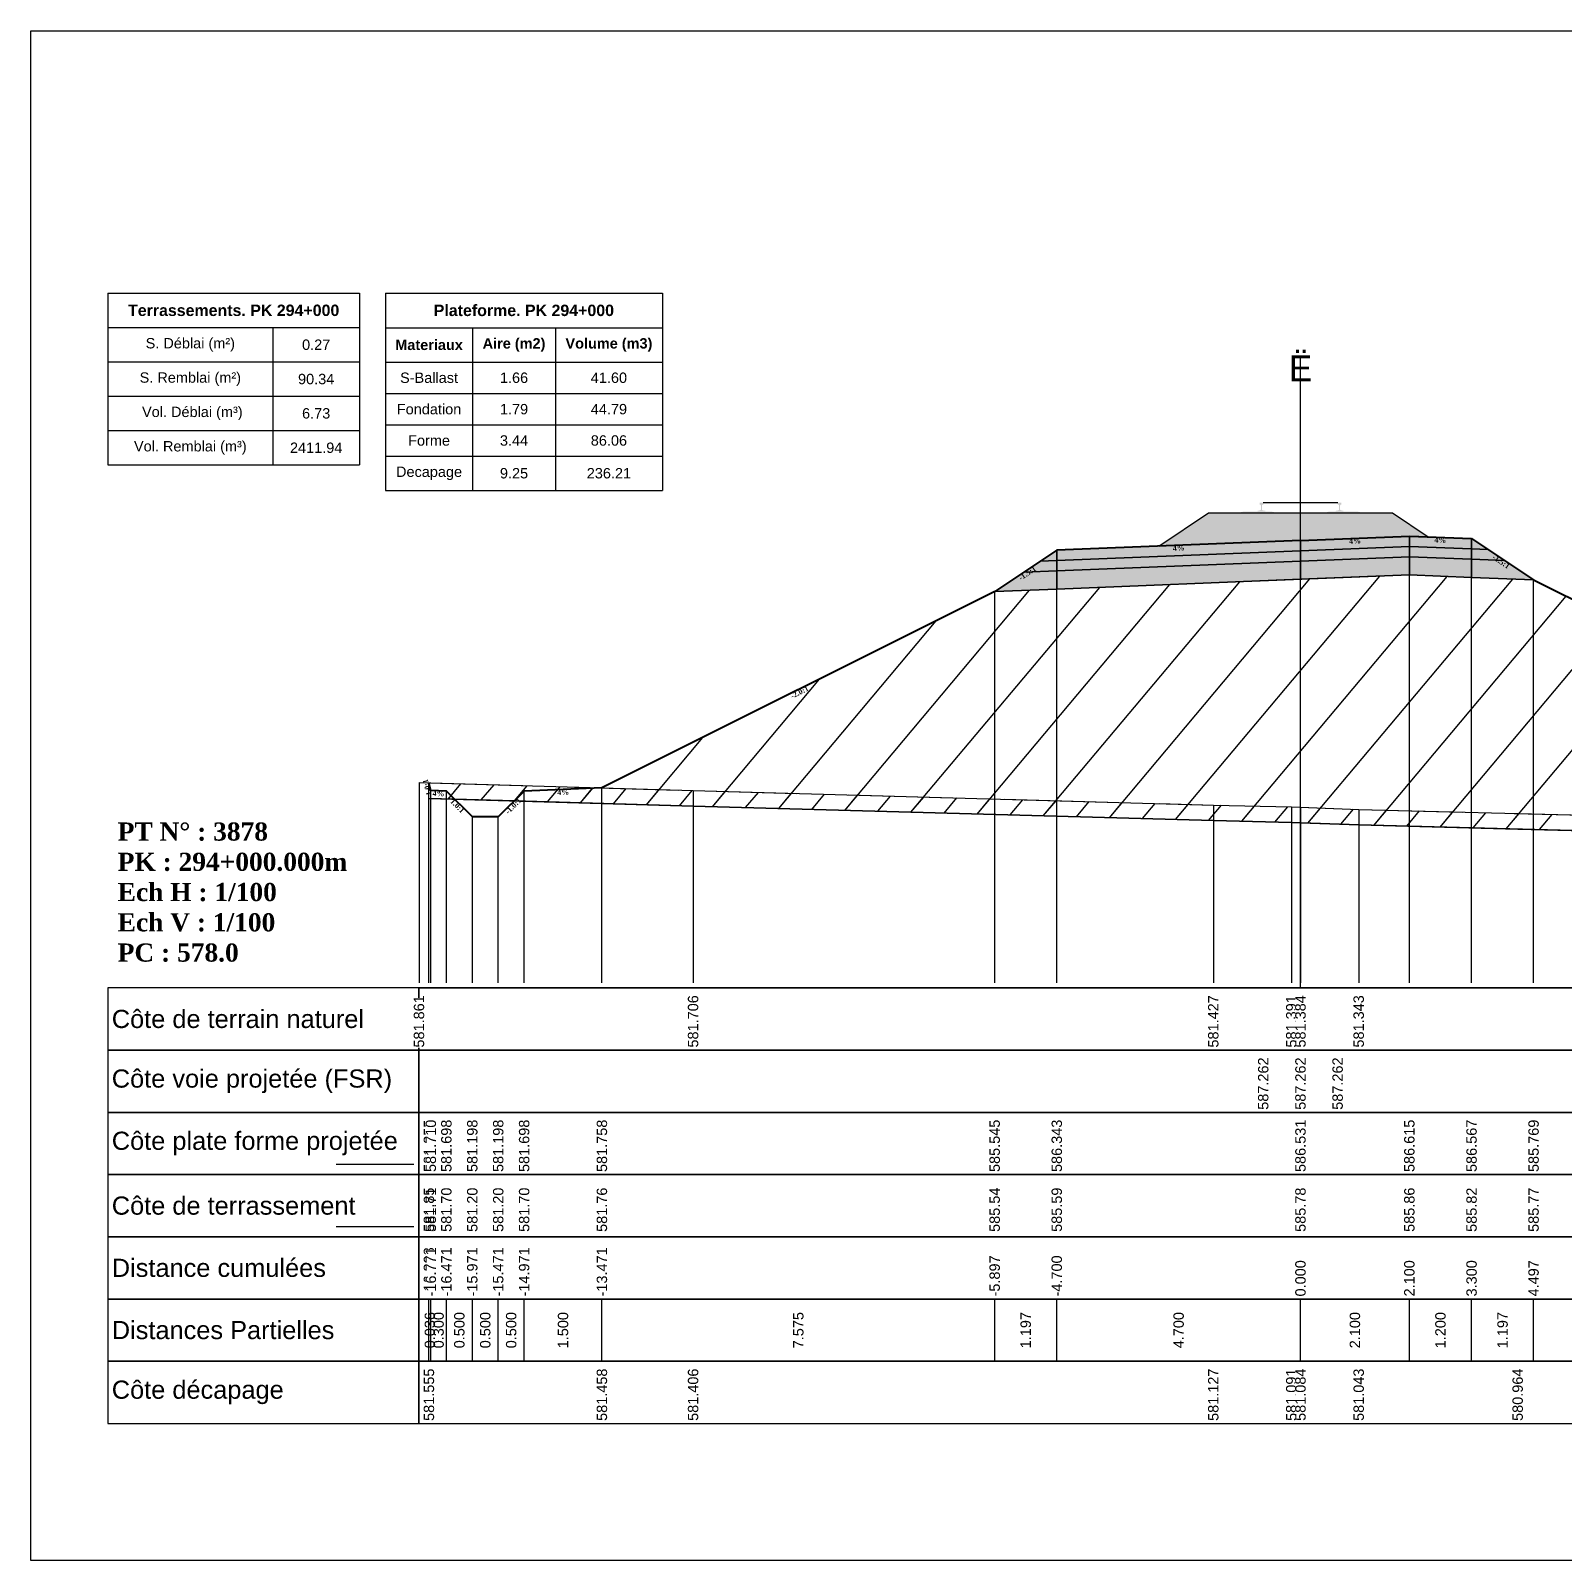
# Model space of a CAD drawing. Header units: millimetres. Extents: x 2762 to 3076, y 916 to 3305.
# Drawn here: x 2797.56 to 2827.14, y 1381.65 to 1411.15 of the extents above; entities that cross this region are included whole.
import ezdxf

# ---------------------------------------------------------------- set-up
doc = ezdxf.new("R2010")
doc.units = ezdxf.units.MM
doc.header["$LTSCALE"] = 2
doc.linetypes.add('CACHE', pattern=[9.525, 6.35, -3.175])
doc.linetypes.add('DASHED', pattern=[0.75, 0.5, -0.25])
for name, color, linetype in [('C-ANNO-TABL', 1, 'Continuous'), ('C-ANNO-TABL-TEXT', 150, 'Continuous'), ('C-ANNO-TABL-TITL', 150, 'Continuous'), ('C-ANNO-TABL-TTBL', 5, 'Continuous'), ('C-ROAD-CORR', 5, 'Continuous'), ('C-ROAD-SCTN', 7, 'Continuous')]:
    doc.layers.add(name, color=color, linetype=linetype)
doc.styles.add('ARIAL', font='arial.ttf')
doc.styles.add('C3D_Etiquette', font='romans.shx')
doc.styles.add('C3D_Profil_Travers', font='romans.shx')
doc.styles.get("Standard").update_dxf_attribs({"font": 'arial.ttf'})

msp = doc.modelspace()

# ---------------------------------------------------------------- hatches: boundary and pattern name
at = {"linetype": 'Continuous', "lineweight": -3}
msp.add_hatch(color=254, dxfattribs=at).paths.add_polyline_path([(2820.837, 1401.662), (2820.837, 1401.847), (2820.952, 1401.868), (2821.3, 1401.868), (2821.3, 1401.874), (2821.226, 1401.874), (2821.226, 1401.883), (2821.227, 1401.884), (2821.229, 1401.885), (2821.23, 1401.886), (2821.25, 1401.887), (2821.253, 1401.888), (2821.256, 1401.889), (2821.284, 1401.899), (2821.287, 1401.901), (2821.288, 1401.902), (2821.289, 1401.903), (2821.29, 1401.908), (2821.291, 1401.915), (2821.292, 1401.924), (2821.293, 1401.934), (2821.293, 1401.958), (2821.292, 1401.974), (2821.292, 1401.98), (2821.291, 1401.986), (2821.29, 1401.991), (2821.29, 1401.992), (2821.289, 1401.996), (2821.288, 1401.998), (2821.287, 1401.999), (2821.286, 1402), (2821.285, 1402.001), (2821.269, 1402.007), (2821.267, 1402.008), (2821.266, 1402.009), (2821.265, 1402.011), (2821.265, 1402.013), (2821.265, 1402.031), (2821.266, 1402.036), (2821.267, 1402.038), (2821.269, 1402.04), (2821.271, 1402.042), (2821.274, 1402.043), (2821.275, 1402.044), (2821.279, 1402.044), (2821.283, 1402.045), (2821.286, 1402.045), (2821.29, 1402.045), (2821.295, 1402.046), (2821.298, 1402.046), (2821.301, 1402.046), (2821.305, 1402.046), (2821.308, 1402.046), (2821.312, 1402.045), (2821.317, 1402.045), (2821.32, 1402.045), (2821.324, 1402.044), (2821.328, 1402.044), (2821.329, 1402.043), (2821.331, 1402.042), (2821.334, 1402.04), (2821.336, 1402.038), (2821.337, 1402.036), (2821.337, 1402.031), (2821.337, 1402.013), (2821.337, 1402.011), (2821.337, 1402.009), (2821.336, 1402.008), (2821.334, 1402.007), (2821.318, 1402.001), (2821.317, 1402), (2821.315, 1401.999), (2821.314, 1401.998), (2821.314, 1401.996), (2821.313, 1401.992), (2821.312, 1401.991), (2821.312, 1401.986), (2821.311, 1401.98), (2821.31, 1401.974), (2821.31, 1401.958), (2821.31, 1401.934), (2821.311, 1401.924), (2821.312, 1401.915), (2821.313, 1401.908), (2821.314, 1401.903), (2821.315, 1401.902), (2821.316, 1401.901), (2821.318, 1401.899), (2821.347, 1401.889), (2821.35, 1401.888), (2821.353, 1401.887), (2821.373, 1401.886), (2821.374, 1401.885), (2821.375, 1401.884), (2821.376, 1401.883), (2821.376, 1401.874), (2821.302, 1401.874), (2821.302, 1401.868), (2821.506, 1401.868), (2821.638, 1401.837), (2822.472, 1401.837), (2822.603, 1401.868), (2822.807, 1401.868), (2822.807, 1401.874), (2822.733, 1401.874), (2822.733, 1401.883), (2822.734, 1401.884), (2822.736, 1401.885), (2822.737, 1401.886), (2822.757, 1401.887), (2822.76, 1401.888), (2822.763, 1401.889), (2822.791, 1401.899), (2822.794, 1401.901), (2822.795, 1401.902), (2822.796, 1401.903), (2822.797, 1401.908), (2822.798, 1401.915), (2822.799, 1401.924), (2822.8, 1401.934), (2822.8, 1401.958), (2822.799, 1401.974), (2822.799, 1401.98), (2822.798, 1401.986), (2822.797, 1401.991), (2822.797, 1401.992), (2822.796, 1401.996), (2822.795, 1401.998), (2822.794, 1401.999), (2822.793, 1402), (2822.792, 1402.001), (2822.776, 1402.007), (2822.774, 1402.008), (2822.773, 1402.009), (2822.772, 1402.011), (2822.772, 1402.013), (2822.772, 1402.031), (2822.773, 1402.036), (2822.774, 1402.038), (2822.776, 1402.04), (2822.778, 1402.042), (2822.781, 1402.043), (2822.782, 1402.044), (2822.786, 1402.044), (2822.79, 1402.045), (2822.793, 1402.045), (2822.797, 1402.045), (2822.802, 1402.046), (2822.805, 1402.046), (2822.808, 1402.046), (2822.812, 1402.046), (2822.815, 1402.046), (2822.819, 1402.045), (2822.824, 1402.045), (2822.827, 1402.045), (2822.831, 1402.044), (2822.835, 1402.044), (2822.836, 1402.043), (2822.838, 1402.042), (2822.841, 1402.04), (2822.843, 1402.038), (2822.844, 1402.036), (2822.844, 1402.031), (2822.844, 1402.013), (2822.844, 1402.011), (2822.844, 1402.009), (2822.843, 1402.008), (2822.841, 1402.007), (2822.825, 1402.001), (2822.824, 1402), (2822.822, 1401.999), (2822.821, 1401.998), (2822.821, 1401.996), (2822.82, 1401.992), (2822.819, 1401.991), (2822.819, 1401.986), (2822.818, 1401.98), (2822.817, 1401.974), (2822.817, 1401.958), (2822.817, 1401.934), (2822.818, 1401.924), (2822.819, 1401.915), (2822.82, 1401.908), (2822.821, 1401.903), (2822.822, 1401.902), (2822.823, 1401.901), (2822.825, 1401.899), (2822.854, 1401.889), (2822.857, 1401.888), (2822.86, 1401.887), (2822.88, 1401.886), (2822.881, 1401.885), (2822.882, 1401.884), (2822.883, 1401.883), (2822.883, 1401.874), (2822.809, 1401.874), (2822.809, 1401.868), (2823.157, 1401.868), (2823.272, 1401.847), (2823.272, 1401.662)])
h = msp.add_hatch(dxfattribs=at)
h.set_pattern_fill('GRAVEL', color=252, scale=0.009, style=0)
h.set_pattern_definition([(228.0128, (2819.486781, 1401.433917), (-1.8288, -2.0574), [0.030755, -3.0447435]), (184.96974, (2819.466207, 1401.411057), (2.743199999, 0.228600013), [0.0527764, -5.2248644]), (132.51045, (2819.413629, 1401.406485), (2.286, -2.5146), [0.0372133, -3.684125]), (267.2737, (2819.324475, 1401.349335), (0.2286, 4.572), [0.0480604, -4.7579794]), (292.83365, (2819.322189, 1401.301329), (-1.143, 2.7432), [0.047127, -4.6655827]), (357.2737, (2819.340477, 1401.257895), (-4.572, 0.2286), [0.0480604, -4.7579794]), (37.69424, (2819.388483, 1401.255609), (-2.9718, -2.286), [0.0635574, -6.2921804]), (72.25533, (2819.438775, 1401.294471), (1.6002, 5.0292), [0.0600048, -5.940473]), (121.42957, (2819.457063, 1401.351621), (-1.8288, 2.9718), [0.048223, -4.774099]), (175.23636, (2819.431917, 1401.392769), (2.5146, -0.2286), [0.055054, -2.697654]), (222.39744, (2819.377053, 1401.397341), (-2.7432, -2.5146), [0.071197, -7.0485095]), (138.81407, (2819.55079, 1401.347049), (-1.6002, 1.3716), [0.0243004, -2.405751]), (171.46923, (2819.532501, 1401.363051), (2.9718, -0.4572), [0.0462314, -4.5769175]), (225, (2819.48678, 1401.36991), (-3e-17, -0.2286), [0.032329, -0.29096]), (203.1986, (2819.47078, 1401.39734), (1.143, 0.4572), [0.01741, -1.723556]), (291.8014, (2819.454777, 1401.390483), (-0.2286, 0.6858), [0.024621, -1.206428]), (30.9638, (2819.46392, 1401.367623), (0.6858, 0.4572), [0.039989, -1.292967]), (161.565, (2819.49821, 1401.3882), (0.4572, -0.2286), [0.028916, -0.693981]), (16.38954, (2819.322189, 1401.390483), (2.286, 0.6858), [0.040508, -4.0102944]), (70.34618, (2819.361051, 1401.401913), (-0.9144, -2.5146), [0.033984, -3.3643994]), (293.1986, (2819.49821, 1401.433917), (-0.4572, 1.143), [0.034819, -1.7061465]), (343.61046, (2819.511927, 1401.401913), (-2.286, 0.6858), [0.040508, -4.0102944]), (339.44395, (2819.32219, 1401.24875), (-1.143, 0.4572), [0.039063, -1.914096]), (294.77514, (2819.358765, 1401.235035), (-1.143, 2.5146), [0.0327305, -3.2403234]), (66.8014, (2819.500497, 1401.205317), (0.4572, 1.143), [0.034819, -1.7061465]), (17.35402, (2819.514213, 1401.23732), (-2.9718, -0.9144), [0.0383204, -3.793714]), (69.44395, (2819.388483, 1401.205317), (-0.4572, -1.143), [0.0195316, -1.933628]), (101.3099, (2819.48678, 1401.205317), (-0.2286, 0.9144), [0.011656, -1.1539795]), (165.9638, (2819.484495, 1401.216747), (0.6858, -0.2286), [0.047127, -0.895415]), (186.009, (2819.438775, 1401.228177), (2.286, 0.2286), [0.043674, -4.323723]), (303.69, (2819.46392, 1401.34705), (-0.2286, 0.4572), [0.032969, -0.79126]), (353.15723, (2819.482209, 1401.319617), (3.8862, -0.4572), [0.05756, -5.698441]), (60.9454, (2819.53936, 1401.312759), (-0.9144, -1.6002), [0.023536, -2.330045]), (90, (2819.5508, 1401.33333), (-0.2286, 0.2286), [0.013716, -0.214884]), (120.25644, (2819.434203, 1401.235035), (0.9144, -1.6002), [0.031758, -3.1440547]), (48.0128, (2819.418201, 1401.262467), (1.8288, 2.0574), [0.06151, -3.0139886]), (0, (2819.45935, 1401.30819), (0.2286, 0.2286), [0.059436, -0.169164]), (325.30485, (2819.518785, 1401.308187), (2.286, -1.6002), [0.036145, -3.5783385]), (254.0546, (2819.548503, 1401.287613), (-0.2286, -0.9144), [0.033285, -1.6309485]), (207.64598, (2819.539359, 1401.255609), (-4.3434, -2.286), [0.054193, -5.365122]), (175.42608, (2819.491353, 1401.230463), (-2.9718, 0.2286), [0.0573327, -5.675926])])
h.paths.add_polyline_path([(2819.322, 1401.205), (2820.28, 1401.844), (2823.83, 1401.844), (2824.519, 1401.384), (2824.155, 1401.399)])
h = msp.add_hatch(color=30, dxfattribs=at)
h.paths.add_polyline_path([(2825.355, 1400.951), (2825.355, 1401.151), (2825.674, 1401.138), (2825.993, 1400.925)])
h.paths.add_polyline_path([(2824.155, 1400.999), (2824.155, 1401.199), (2825.355, 1401.151), (2825.355, 1400.951)])
h.paths.add_polyline_path([(2822.055, 1400.915), (2822.055, 1401.115), (2824.155, 1401.199), (2824.155, 1400.999)])
h.paths.add_polyline_path([(2817.355, 1400.727), (2817.355, 1400.927), (2822.055, 1401.115), (2822.055, 1400.915)])
h.paths.add_polyline_path([(2816.716, 1400.701), (2817.035, 1400.914), (2817.355, 1400.927), (2817.355, 1400.727)])
h = msp.add_hatch(color=11, dxfattribs=at)
h.paths.add_polyline_path([(2825.355, 1401.151), (2825.355, 1401.351), (2825.674, 1401.138)])
h.paths.add_polyline_path([(2824.155, 1401.199), (2824.155, 1401.399), (2825.355, 1401.351), (2825.355, 1401.151)])
h.paths.add_polyline_path([(2822.055, 1401.115), (2822.055, 1401.315), (2824.155, 1401.399), (2824.155, 1401.199)])
h.paths.add_polyline_path([(2817.355, 1400.927), (2817.355, 1401.127), (2822.055, 1401.315), (2822.055, 1401.115)])
h.paths.add_polyline_path([(2817.035, 1400.914), (2817.355, 1401.127), (2817.355, 1400.927)])
h = msp.add_hatch(color=83, dxfattribs=at)
h.paths.add_polyline_path([(2825.355, 1400.601), (2825.355, 1400.951), (2825.993, 1400.925), (2826.551, 1400.553)])
h.paths.add_polyline_path([(2824.155, 1400.649), (2824.155, 1400.999), (2825.355, 1400.951), (2825.355, 1400.601)])
h.paths.add_polyline_path([(2822.055, 1400.565), (2822.055, 1400.915), (2824.155, 1400.999), (2824.155, 1400.649)])
h.paths.add_polyline_path([(2817.355, 1400.377), (2817.355, 1400.727), (2822.055, 1400.915), (2822.055, 1400.565)])
h.paths.add_polyline_path([(2816.158, 1400.329), (2816.716, 1400.701), (2817.355, 1400.727), (2817.355, 1400.377)])
h = msp.add_hatch(dxfattribs=at)
h.set_pattern_fill('_U', color=3, angle=50, style=0, pattern_type=0)
h.set_pattern_definition([(50, (2806.8926, 1396.2908), (-0.766044, 0.642788), [])])
h.paths.add_polyline_path([(2806.893, 1396.291), (2807.083, 1396.481), (2808.583, 1396.541), (2816.158, 1400.329), (2824.155, 1400.649), (2826.551, 1400.553), (2836.064, 1395.797), (2836.064, 1395.497), (2823.178, 1395.827), (2821.878, 1395.875), (2820.374, 1395.911), (2810.341, 1396.19)])
h.paths.add_polyline_path([(2805.247, 1396.339), (2805.247, 1396.639), (2805.283, 1396.493), (2805.583, 1396.481), (2805.74, 1396.324)])
h = msp.add_hatch(dxfattribs=at)
h.set_pattern_fill('_U', color=150, scale=0.5, angle=50, style=0, pattern_type=0)
h.set_pattern_definition([(50, (2806.89255, 1396.2908), (-0.383022, 0.321394), [])])
h.paths.add_polyline_path([(2806.893, 1396.291), (2807.083, 1396.481), (2808.583, 1396.541), (2810.341, 1396.49), (2820.374, 1396.211), (2821.878, 1396.175), (2823.178, 1396.127), (2836.064, 1395.797), (2836.064, 1395.497), (2823.178, 1395.827), (2821.878, 1395.875), (2820.374, 1395.911), (2810.341, 1396.19)])
h.paths.add_polyline_path([(2805.247, 1396.639), (2808.583, 1396.541), (2807.083, 1396.481), (2806.893, 1396.291), (2805.74, 1396.324), (2805.583, 1396.481), (2805.283, 1396.493)])
h.paths.add_polyline_path([(2805.247, 1396.339), (2805.247, 1396.639), (2805.283, 1396.493), (2805.583, 1396.481), (2805.74, 1396.324)])

# ---------------------------------------------------------------- linework, layer by layer
at = {"color": 7, "linetype": 'Continuous', "lineweight": -3}
for p, q in [((2822.055, 1392.684), (2822.055, 1404.884)), ((2805.054, 1392.684), (2839.056, 1392.684)), ((2805.247, 1385.484), (2805.247, 1386.684)), ((2805.283, 1385.484), (2805.283, 1386.684)), ((2805.283, 1385.484), (2805.283, 1386.684)), ((2805.583, 1385.484), (2805.583, 1386.684)), ((2805.583, 1385.484), (2805.583, 1386.684)), ((2806.083, 1385.484), (2806.083, 1386.684)), ((2806.083, 1385.484), (2806.083, 1386.684)), ((2806.583, 1385.484), (2806.583, 1386.684)), ((2806.583, 1385.484), (2806.583, 1386.684)), ((2807.083, 1385.484), (2807.083, 1386.684)), ((2807.083, 1385.484), (2807.083, 1386.684)), ((2808.583, 1385.484), (2808.583, 1386.684)), ((2808.583, 1385.484), (2808.583, 1386.684)), ((2816.158, 1385.484), (2816.158, 1386.684)), ((2816.158, 1385.484), (2816.158, 1386.684)), ((2817.355, 1385.484), (2817.355, 1386.684)), ((2817.355, 1385.484), (2817.355, 1386.684)), ((2822.055, 1385.484), (2822.055, 1386.684)), ((2822.055, 1385.484), (2822.055, 1386.684)), ((2824.155, 1385.484), (2824.155, 1386.684)), ((2824.155, 1385.484), (2824.155, 1386.684)), ((2825.355, 1385.484), (2825.355, 1386.684)), ((2825.355, 1385.484), (2825.355, 1386.684)), ((2826.551, 1385.484), (2826.551, 1386.684)), ((2826.551, 1385.484), (2826.551, 1386.684))]:
    msp.add_line(p, q, dxfattribs=at)
at = {"color": 251, "linetype": 'Continuous', "lineweight": -3}
for p, q in [((2819.322, 1401.205), (2820.28, 1401.844)), ((2820.28, 1401.844), (2823.83, 1401.844)), ((2823.83, 1401.844), (2824.519, 1401.384)), ((2817.035, 1400.914), (2817.355, 1401.127)), ((2817.355, 1401.127), (2822.055, 1401.315)), ((2817.355, 1400.927), (2817.355, 1401.127)), ((2817.355, 1401.127), (2817.355, 1400.927)), ((2822.055, 1401.115), (2817.355, 1400.927)), ((2824.155, 1401.399), (2819.322, 1401.205)), ((2822.055, 1401.315), (2824.155, 1401.399)), ((2822.055, 1401.115), (2822.055, 1401.315)), ((2822.055, 1401.315), (2822.055, 1401.115)), ((2824.155, 1401.199), (2822.055, 1401.115)), ((2824.519, 1401.384), (2824.155, 1401.399)), ((2824.155, 1401.199), (2824.155, 1401.399)), ((2824.155, 1401.399), (2825.355, 1401.351)), ((2824.155, 1401.399), (2824.155, 1401.199)), ((2825.355, 1401.151), (2824.155, 1401.199)), ((2825.355, 1401.151), (2825.355, 1401.351)), ((2825.355, 1401.351), (2825.674, 1401.138)), ((2825.355, 1401.351), (2825.355, 1401.151)), ((2825.674, 1401.138), (2825.355, 1401.151)), ((2817.355, 1400.927), (2817.035, 1400.914))]:
    msp.add_line(p, q, dxfattribs=at)
at = {"color": 53, "linetype": 'Continuous', "lineweight": -3}
for p, q in [((2817.355, 1400.927), (2822.055, 1401.115)), ((2822.055, 1401.115), (2824.155, 1401.199)), ((2822.055, 1400.915), (2822.055, 1401.115)), ((2822.055, 1401.115), (2822.055, 1400.915)), ((2824.155, 1400.999), (2824.155, 1401.199)), ((2824.155, 1401.199), (2825.355, 1401.151)), ((2824.155, 1401.199), (2824.155, 1400.999)), ((2825.355, 1400.951), (2825.355, 1401.151)), ((2825.355, 1401.151), (2825.674, 1401.138)), ((2825.355, 1401.151), (2825.355, 1400.951)), ((2825.674, 1401.138), (2825.993, 1400.925)), ((2816.716, 1400.701), (2817.035, 1400.914)), ((2817.035, 1400.914), (2817.355, 1400.927)), ((2817.355, 1400.727), (2817.355, 1400.927)), ((2817.355, 1400.927), (2817.355, 1400.727)), ((2822.055, 1400.915), (2817.355, 1400.727)), ((2817.355, 1400.727), (2822.055, 1400.915)), ((2824.155, 1400.999), (2822.055, 1400.915)), ((2822.055, 1400.915), (2824.155, 1400.999)), ((2822.055, 1400.565), (2822.055, 1400.915)), ((2822.055, 1400.915), (2822.055, 1400.565)), ((2825.355, 1400.951), (2824.155, 1400.999)), ((2824.155, 1400.649), (2824.155, 1400.999)), ((2824.155, 1400.999), (2825.355, 1400.951)), ((2824.155, 1400.999), (2824.155, 1400.649)), ((2825.993, 1400.925), (2825.355, 1400.951)), ((2825.355, 1400.601), (2825.355, 1400.951)), ((2825.355, 1400.951), (2825.993, 1400.925)), ((2825.355, 1400.951), (2825.355, 1400.601)), ((2825.993, 1400.925), (2826.551, 1400.553)), ((2816.158, 1400.329), (2816.716, 1400.701)), ((2817.355, 1400.727), (2816.716, 1400.701)), ((2816.716, 1400.701), (2817.355, 1400.727)), ((2817.355, 1400.377), (2817.355, 1400.727)), ((2817.355, 1400.727), (2817.355, 1400.377)), ((2822.055, 1400.565), (2817.355, 1400.377)), ((2824.155, 1400.649), (2822.055, 1400.565)), ((2825.355, 1400.601), (2824.155, 1400.649)), ((2826.551, 1400.553), (2825.355, 1400.601)), ((2817.355, 1400.377), (2816.158, 1400.329))]:
    msp.add_line(p, q, dxfattribs=at)
at = {"color": 253, "linetype": 'Continuous', "lineweight": -3}
for p, q in [((2816.158, 1400.329), (2824.155, 1400.649)), ((2824.155, 1400.649), (2826.551, 1400.553)), ((2826.551, 1400.553), (2836.064, 1395.797)), ((2808.583, 1396.541), (2816.158, 1400.329)), ((2805.247, 1396.639), (2808.583, 1396.541)), ((2805.283, 1396.493), (2805.247, 1396.639)), ((2805.247, 1396.339), (2805.247, 1396.639)), ((2805.247, 1396.639), (2805.283, 1396.493)), ((2805.247, 1396.339), (2805.247, 1396.639)), ((2805.247, 1396.639), (2805.283, 1396.493)), ((2805.583, 1396.481), (2805.283, 1396.493)), ((2805.283, 1396.493), (2805.583, 1396.481)), ((2805.283, 1396.493), (2805.583, 1396.481)), ((2805.74, 1396.324), (2805.583, 1396.481)), ((2805.583, 1396.481), (2805.74, 1396.324)), ((2805.583, 1396.481), (2805.74, 1396.324)), ((2806.893, 1396.291), (2807.083, 1396.481)), ((2807.083, 1396.481), (2806.893, 1396.291)), ((2806.893, 1396.291), (2807.083, 1396.481)), ((2807.083, 1396.481), (2808.583, 1396.541)), ((2808.583, 1396.541), (2807.083, 1396.481)), ((2807.083, 1396.481), (2808.583, 1396.541)), ((2808.583, 1396.541), (2810.341, 1396.49)), ((2810.341, 1396.49), (2820.374, 1396.211)), ((2805.74, 1396.324), (2805.247, 1396.339)), ((2805.74, 1396.324), (2805.247, 1396.339)), ((2806.893, 1396.291), (2805.74, 1396.324)), ((2805.74, 1396.324), (2806.893, 1396.291)), ((2806.083, 1395.981), (2805.74, 1396.324)), ((2806.893, 1396.291), (2806.583, 1395.981)), ((2810.341, 1396.19), (2806.893, 1396.291)), ((2810.341, 1396.19), (2806.893, 1396.291)), ((2820.374, 1395.911), (2810.341, 1396.19)), ((2820.374, 1395.911), (2810.341, 1396.19)), ((2820.374, 1396.211), (2821.878, 1396.175)), ((2821.878, 1396.175), (2823.178, 1396.127)), ((2823.178, 1396.127), (2836.064, 1395.797)), ((2806.583, 1395.981), (2806.083, 1395.981)), ((2821.878, 1395.875), (2820.374, 1395.911)), ((2821.878, 1395.875), (2820.374, 1395.911)), ((2823.178, 1395.827), (2821.878, 1395.875)), ((2823.178, 1395.827), (2821.878, 1395.875)), ((2836.064, 1395.497), (2823.178, 1395.827)), ((2836.064, 1395.497), (2823.178, 1395.827))]:
    msp.add_line(p, q, dxfattribs=at)
at = {"color": 8, "linetype": 'CACHE', "lineweight": -3}
for p, q in [((2822.055, 1392.784), (2822.055, 1400.565)), ((2822.055, 1392.784), (2822.055, 1400.565)), ((2824.155, 1392.784), (2824.155, 1400.649)), ((2825.355, 1392.784), (2825.355, 1400.601)), ((2826.551, 1392.784), (2826.551, 1400.553)), ((2816.158, 1392.784), (2816.158, 1400.329)), ((2817.355, 1392.784), (2817.355, 1400.377)), ((2805.247, 1392.784), (2805.247, 1396.639)), ((2805.283, 1392.784), (2805.283, 1396.493)), ((2805.583, 1392.784), (2805.583, 1396.481)), ((2807.083, 1392.784), (2807.083, 1396.481)), ((2808.583, 1392.784), (2808.583, 1396.541)), ((2806.083, 1392.784), (2806.083, 1395.981)), ((2806.583, 1392.784), (2806.583, 1395.981))]:
    msp.add_line(p, q, dxfattribs=at)
at = {"color": 105, "linetype": 'DASHED', "lineweight": -3, "ltscale": 2}
for p, q in [((2805.055, 1396.644), (2810.341, 1396.49)), ((2810.341, 1396.49), (2820.374, 1396.211)), ((2820.374, 1396.211), (2821.878, 1396.175)), ((2821.878, 1396.175), (2822.055, 1396.168)), ((2822.055, 1396.168), (2823.178, 1396.127)), ((2823.178, 1396.127), (2839.055, 1395.72))]:
    msp.add_line(p, q, dxfattribs=at)
at = {"color": 98, "linetype": 'CACHE', "lineweight": -3}
for p, q in [((2805.055, 1396.644), (2805.055, 1392.784)), ((2810.341, 1396.49), (2810.341, 1392.784)), ((2820.374, 1396.211), (2820.374, 1392.784)), ((2821.878, 1396.175), (2821.878, 1392.784)), ((2822.055, 1396.168), (2822.055, 1392.784)), ((2823.178, 1396.127), (2823.178, 1392.784))]:
    msp.add_line(p, q, dxfattribs=at)
at = {"color": 6, "linetype": 'Continuous', "lineweight": -3}
for p, q in [((2805.247, 1396.339), (2808.583, 1396.241)), ((2808.583, 1396.241), (2810.341, 1396.19)), ((2810.341, 1396.19), (2820.374, 1395.911)), ((2820.374, 1395.911), (2821.878, 1395.875)), ((2821.878, 1395.875), (2822.055, 1395.868)), ((2822.055, 1395.868), (2823.178, 1395.827)), ((2823.178, 1395.827), (2826.244, 1395.748)), ((2826.244, 1395.748), (2836.064, 1395.497))]:
    msp.add_line(p, q, dxfattribs=at)
at = {"color": 154, "linetype": 'Continuous', "lineweight": -3}
msp.add_line((2803.454, 1389.284), (2804.954, 1389.284), dxfattribs=at)
at = {"color": 1, "linetype": 'Continuous', "lineweight": -3}
msp.add_line((2803.454, 1388.084), (2804.954, 1388.084), dxfattribs=at)
at = {"color": 7, "linetype": 'Continuous', "lineweight": -3}
for points in [[(2805.054, 1391.484), (2805.054, 1392.684), (2799.054, 1392.684), (2799.054, 1391.484)], [(2805.054, 1391.484), (2839.056, 1391.484), (2839.056, 1392.684), (2805.054, 1392.684)], [(2805.054, 1390.284), (2805.054, 1391.484), (2799.054, 1391.484), (2799.054, 1390.284)], [(2805.054, 1390.284), (2839.056, 1390.284), (2839.056, 1391.484), (2805.054, 1391.484)], [(2805.054, 1389.084), (2805.054, 1390.284), (2799.054, 1390.284), (2799.054, 1389.084)], [(2805.054, 1389.084), (2839.056, 1389.084), (2839.056, 1390.284), (2805.054, 1390.284)], [(2805.054, 1387.884), (2805.054, 1389.084), (2799.054, 1389.084), (2799.054, 1387.884)], [(2805.054, 1387.884), (2839.056, 1387.884), (2839.056, 1389.084), (2805.054, 1389.084)], [(2805.054, 1386.684), (2805.054, 1387.884), (2799.054, 1387.884), (2799.054, 1386.684)], [(2805.054, 1386.684), (2839.056, 1386.684), (2839.056, 1387.884), (2805.054, 1387.884)], [(2805.054, 1385.484), (2805.054, 1386.684), (2799.054, 1386.684), (2799.054, 1385.484)], [(2805.054, 1385.484), (2839.056, 1385.484), (2839.056, 1386.684), (2805.054, 1386.684)], [(2805.054, 1384.284), (2805.054, 1385.484), (2799.054, 1385.484), (2799.054, 1384.284)], [(2805.054, 1384.284), (2839.056, 1384.284), (2839.056, 1385.484), (2805.054, 1385.484)]]:
    msp.add_3dface(points, dxfattribs=at)
at = {"layer": 'C-ANNO-TABL', "color": 7, "linetype": 'Continuous', "lineweight": -3}
for p, q in [((2799.054, 1405.419), (2802.235, 1405.419)), ((2802.235, 1405.419), (2803.907, 1405.419)), ((2802.235, 1405.419), (2802.235, 1404.757)), ((2804.407, 1405.416), (2806.089, 1405.416)), ((2806.089, 1405.416), (2807.685, 1405.416)), ((2806.089, 1405.416), (2806.089, 1404.754)), ((2807.685, 1405.416), (2809.748, 1405.416)), ((2807.685, 1405.416), (2807.685, 1404.754)), ((2799.054, 1404.757), (2802.235, 1404.757)), ((2802.235, 1404.757), (2803.907, 1404.757)), ((2802.235, 1404.757), (2802.235, 1404.095)), ((2804.407, 1404.754), (2806.089, 1404.754)), ((2806.089, 1404.754), (2807.685, 1404.754)), ((2806.089, 1404.754), (2806.089, 1404.147)), ((2807.685, 1404.754), (2809.748, 1404.754)), ((2807.685, 1404.754), (2807.685, 1404.147)), ((2799.054, 1404.095), (2802.235, 1404.095)), ((2802.235, 1404.095), (2803.907, 1404.095)), ((2802.235, 1404.095), (2802.235, 1403.432)), ((2804.407, 1404.147), (2806.089, 1404.147)), ((2806.089, 1404.147), (2807.685, 1404.147)), ((2806.089, 1404.147), (2806.089, 1403.543)), ((2807.685, 1404.147), (2809.748, 1404.147)), ((2807.685, 1404.147), (2807.685, 1403.543)), ((2804.407, 1403.543), (2806.089, 1403.543)), ((2806.089, 1403.543), (2807.685, 1403.543)), ((2806.089, 1403.543), (2806.089, 1402.939)), ((2807.685, 1403.543), (2809.748, 1403.543)), ((2807.685, 1403.543), (2807.685, 1402.939)), ((2799.054, 1403.432), (2802.235, 1403.432)), ((2802.235, 1403.432), (2803.907, 1403.432)), ((2802.235, 1403.432), (2802.235, 1402.77)), ((2804.407, 1402.939), (2806.089, 1402.939)), ((2806.089, 1402.939), (2807.685, 1402.939)), ((2806.089, 1402.939), (2806.089, 1402.28)), ((2807.685, 1402.939), (2809.748, 1402.939)), ((2807.685, 1402.939), (2807.685, 1402.28))]:
    msp.add_line(p, q, dxfattribs=at)
at = {"layer": 'C-ANNO-TABL-TTBL', "color": 7, "linetype": 'Continuous', "lineweight": -3}
for p, q in [((2799.054, 1406.084), (2803.907, 1406.084)), ((2799.054, 1406.084), (2799.054, 1405.419)), ((2803.907, 1406.084), (2803.907, 1405.419)), ((2804.407, 1406.084), (2809.748, 1406.084)), ((2804.407, 1406.084), (2804.407, 1405.416)), ((2809.748, 1406.084), (2809.748, 1405.416)), ((2799.054, 1405.419), (2799.054, 1404.757)), ((2803.907, 1405.419), (2803.907, 1404.757)), ((2804.407, 1405.416), (2804.407, 1404.754)), ((2809.748, 1405.416), (2809.748, 1404.754)), ((2799.054, 1404.757), (2799.054, 1404.095)), ((2803.907, 1404.757), (2803.907, 1404.095)), ((2804.407, 1404.754), (2804.407, 1404.147)), ((2809.748, 1404.754), (2809.748, 1404.147)), ((2799.054, 1404.095), (2799.054, 1403.432)), ((2803.907, 1404.095), (2803.907, 1403.432)), ((2804.407, 1404.147), (2804.407, 1403.543)), ((2809.748, 1404.147), (2809.748, 1403.543)), ((2804.407, 1403.543), (2804.407, 1402.939)), ((2809.748, 1403.543), (2809.748, 1402.939)), ((2799.054, 1403.432), (2799.054, 1402.77)), ((2803.907, 1403.432), (2803.907, 1402.77)), ((2804.407, 1402.939), (2804.407, 1402.28)), ((2809.748, 1402.939), (2809.748, 1402.28)), ((2799.054, 1402.77), (2802.235, 1402.77)), ((2802.235, 1402.77), (2803.907, 1402.77)), ((2804.407, 1402.28), (2806.089, 1402.28)), ((2806.089, 1402.28), (2807.685, 1402.28)), ((2807.685, 1402.28), (2809.748, 1402.28))]:
    msp.add_line(p, q, dxfattribs=at)
at = {"layer": 'C-ROAD-CORR', "color": 1, "linetype": 'Continuous', "lineweight": 40}
for p, q in [((2817.355, 1401.127), (2816.158, 1400.329)), ((2822.055, 1401.315), (2817.355, 1401.127)), ((2822.055, 1401.315), (2824.155, 1401.399)), ((2824.155, 1401.399), (2825.355, 1401.351)), ((2825.355, 1401.351), (2826.551, 1400.553)), ((2826.551, 1400.553), (2836.064, 1395.797)), ((2816.158, 1400.329), (2808.583, 1396.541)), ((2805.283, 1396.493), (2805.247, 1396.639)), ((2805.583, 1396.481), (2805.283, 1396.493)), ((2806.083, 1395.981), (2805.583, 1396.481)), ((2807.083, 1396.481), (2806.583, 1395.981)), ((2808.583, 1396.541), (2807.083, 1396.481)), ((2806.583, 1395.981), (2806.083, 1395.981))]:
    msp.add_line(p, q, dxfattribs=at)
at = {"layer": 'C-ROAD-CORR', "color": 102, "linetype": 'Continuous', "lineweight": -3, "ltscale": 0.5}
for p, q in [((2822.055, 1400.565), (2817.355, 1400.377)), ((2822.055, 1400.565), (2824.155, 1400.649)), ((2824.155, 1400.649), (2825.355, 1400.601)), ((2825.355, 1400.601), (2826.551, 1400.553)), ((2817.355, 1400.377), (2816.158, 1400.329))]:
    msp.add_line(p, q, dxfattribs=at)
at = {"layer": 'C-ROAD-CORR', "color": 1, "linetype": 'Continuous', "lineweight": -3}
for p, q in [((2806.083, 1395.981), (2805.583, 1396.481)), ((2807.083, 1396.481), (2806.583, 1395.981))]:
    msp.add_line(p, q, dxfattribs=at)
at = {"layer": 'C-ROAD-SCTN', "color": 154, "linetype": 'Continuous', "lineweight": -3}
for p, q in [((2821.337, 1402.046), (2822.055, 1402.046)), ((2822.055, 1402.046), (2822.772, 1402.046)), ((2816.158, 1400.329), (2817.355, 1401.127)), ((2817.355, 1401.127), (2822.055, 1401.315)), ((2822.055, 1401.315), (2824.155, 1401.399)), ((2824.155, 1401.399), (2825.355, 1401.351)), ((2825.355, 1401.351), (2826.551, 1400.553)), ((2826.551, 1400.553), (2836.064, 1395.797)), ((2808.583, 1396.541), (2816.158, 1400.329)), ((2805.247, 1396.639), (2805.283, 1396.493)), ((2805.283, 1396.493), (2805.583, 1396.481)), ((2805.583, 1396.481), (2806.083, 1395.981)), ((2806.583, 1395.981), (2807.083, 1396.481)), ((2807.083, 1396.481), (2808.583, 1396.541)), ((2806.083, 1395.981), (2806.583, 1395.981))]:
    msp.add_line(p, q, dxfattribs=at)
at = {"layer": 'C-ROAD-SCTN', "color": 140, "linetype": 'Continuous', "lineweight": -3}
for p, q in [((2819.322, 1401.205), (2820.28, 1401.844)), ((2820.28, 1401.844), (2820.323, 1401.844)), ((2820.323, 1401.844), (2822.055, 1401.844)), ((2822.055, 1401.844), (2823.786, 1401.844)), ((2823.786, 1401.844), (2823.83, 1401.844)), ((2823.83, 1401.844), (2824.519, 1401.384))]:
    msp.add_line(p, q, dxfattribs=at)
at = {"layer": 'C-ROAD-SCTN', "color": 1, "linetype": 'Continuous', "lineweight": -3}
for p, q in [((2817.355, 1400.377), (2822.055, 1400.565)), ((2822.055, 1400.565), (2824.155, 1400.649)), ((2824.155, 1400.649), (2825.355, 1400.601)), ((2825.355, 1400.601), (2826.551, 1400.553)), ((2826.551, 1400.553), (2836.064, 1395.797)), ((2808.583, 1396.541), (2816.158, 1400.329)), ((2816.158, 1400.329), (2817.355, 1400.377)), ((2805.247, 1396.639), (2805.283, 1396.493)), ((2805.283, 1396.493), (2805.583, 1396.481)), ((2805.583, 1396.481), (2806.083, 1395.981)), ((2806.583, 1395.981), (2807.083, 1396.481)), ((2807.083, 1396.481), (2808.583, 1396.541)), ((2806.083, 1395.981), (2806.583, 1395.981))]:
    msp.add_line(p, q, dxfattribs=at)

# ---------------------------------------------------------------- texts
at = {"color": 7, "linetype": 'Continuous', "lineweight": -3}
for s, insert, char_height, attachment_point, style in [('{\\fWingdings|b0|i0|c2|p0;Ë}', (2822.055, 1404.384), 0.5, 8, 'C3D_Profil_Travers'), ('{\\fTimes New Roman|b1|i0|c0|p18;PT N° : 3878\\PPK : 294+000.000m\\PEch H : 1/100\\PEch V : 1/100\\PPC : 578.0}', (2799.243, 1393.184), 0.35, 7, 'C3D_Profil_Travers'), ('{\\fArial|b0|i0|c0|p34;Côte de terrain naturel}', (2799.129, 1392.084), 0.35, 4, 'C3D_Etiquette'), ('{\\fArial|b0|i0|c0|p34;Côte plate forme projetée}', (2799.129, 1389.684), 0.35, 4, 'C3D_Etiquette'), ('{\\fArial|b0|i0|c0|p34;Côte de terrassement}', (2799.129, 1388.484), 0.35, 4, 'C3D_Etiquette'), ('{\\fArial|b0|i0|c0|p34;Distance cumulées}', (2799.129, 1387.284), 0.35, 4, 'C3D_Etiquette'), ('{\\fArial|b0|i0|c0|p34;Distances Partielles}', (2799.129, 1386.084), 0.35, 4, 'C3D_Etiquette'), ('{\\fArial|b0|i0|c0|p34;Côte décapage}', (2799.129, 1384.884), 0.35, 4, 'C3D_Etiquette')]:
    msp.add_mtext(s, dxfattribs=dict(at, insert=insert, char_height=char_height, attachment_point=attachment_point, style=style))
at = {"color": 7, "linetype": 'Continuous', "lineweight": -3, "char_height": 0.1, "style": 'C3D_Etiquette'}
for s, insert, width, attachment_point, rotation in [('{\\fTimes New Roman|b1|i0|c0|p18;4%}', (2819.705, 1401.217), 0.42071, 2, 2.2906), ('{\\fTimes New Roman|b1|i0|c0|p18;4%}', (2823.105, 1401.353), 0.37094, 2, 2.2906), ('{\\fTimes New Roman|b1|i0|c0|p18;4%}', (2824.754, 1401.371), 0.42071, 2, 357.7094), ('{\\fTimes New Roman|b1|i0|c0|p18;-1.5:1}', (2816.758, 1400.724), 0.34598, 2, 33.6901), ('{\\fTimes New Roman|b1|i0|c0|p18;-1.5:1}', (2825.951, 1400.948), 0.34598, 2, 326.3099), ('{\\fTimes New Roman|b1|i0|c0|p18;-2.0:1}', (2812.372, 1398.432), 0.34598, 2, 26.5651), ('{\\fTimes New Roman|b1|i0|c0|p18;1.0:1}', (2805.261, 1396.565), 0.29446, 8, 104.0362), ('{\\fTimes New Roman|b1|i0|c0|p18;4%}', (2805.433, 1396.483), 0.37094, 2, 357.7094), ('{\\fTimes New Roman|b1|i0|c0|p18;4%}', (2807.833, 1396.507), 0.42071, 2, 2.2906), ('{\\fTimes New Roman|b1|i0|c0|p18;1.0:1}', (2805.83, 1396.229), 0.29001, 2, 315), ('{\\fTimes New Roman|b1|i0|c0|p18;-1.0:1}', (2806.836, 1396.229), 0.34598, 2, 45)]:
    msp.add_mtext(s, dxfattribs=dict(at, insert=insert, width=width, attachment_point=attachment_point, rotation=rotation))
at = {"color": 7, "linetype": 'Continuous', "lineweight": -3, "insert": (2799.129, 1390.884), "char_height": 0.35, "attachment_point": 4}
msp.add_mtext('{\\fArial|b0|i0|c0|p34;Côte voie projetée (FSR)}', dxfattribs=at)
at = {"color": 7, "linetype": 'Continuous', "lineweight": -3, "char_height": 0.2, "rotation": 90, "style": 'C3D_Profil_Travers'}
for s, insert, attachment_point in [('{\\fArial|b0|i0|c0|p34;581.85}', (2805.247, 1387.979), 4), ('{\\fArial|b0|i0|c0|p34;581.71}', (2805.283, 1387.979), 4), ('{\\fArial|b0|i0|c0|p34;581.70}', (2805.583, 1387.979), 4), ('{\\fArial|b0|i0|c0|p34;581.20}', (2806.083, 1387.979), 4), ('{\\fArial|b0|i0|c0|p34;581.20}', (2806.583, 1387.979), 4), ('{\\fArial|b0|i0|c0|p34;581.70}', (2807.083, 1387.979), 4), ('{\\fArial|b0|i0|c0|p34;581.76}', (2808.583, 1387.979), 4), ('{\\fArial|b0|i0|c0|p34;585.54}', (2816.158, 1387.979), 4), ('{\\fArial|b0|i0|c0|p34;585.59}', (2817.355, 1387.979), 4), ('{\\fArial|b0|i0|c0|p34;585.78}', (2822.055, 1387.979), 4), ('{\\fArial|b0|i0|c0|p34;585.86}', (2824.155, 1387.979), 4), ('{\\fArial|b0|i0|c0|p34;585.82}', (2825.355, 1387.979), 4), ('{\\fArial|b0|i0|c0|p34;585.77}', (2826.551, 1387.979), 4), ('{\\fArial|b0|i0|c0|p34;0.036}', (2805.265, 1386.084), 5), ('{\\fArial|b0|i0|c0|p34;0.300}', (2805.433, 1386.084), 5), ('{\\fArial|b0|i0|c0|p34;0.500}', (2805.833, 1386.084), 5), ('{\\fArial|b0|i0|c0|p34;0.500}', (2806.333, 1386.084), 5), ('{\\fArial|b0|i0|c0|p34;0.500}', (2806.833, 1386.084), 5), ('{\\fArial|b0|i0|c0|p34;1.500}', (2807.833, 1386.084), 5), ('{\\fArial|b0|i0|c0|p34;7.575}', (2812.371, 1386.084), 5), ('{\\fArial|b0|i0|c0|p34;1.197}', (2816.756, 1386.084), 5), ('{\\fArial|b0|i0|c0|p34;4.700}', (2819.705, 1386.084), 5), ('{\\fArial|b0|i0|c0|p34;2.100}', (2823.105, 1386.084), 5), ('{\\fArial|b0|i0|c0|p34;1.200}', (2824.755, 1386.084), 5), ('{\\fArial|b0|i0|c0|p34;1.197}', (2825.953, 1386.084), 5)]:
    msp.add_mtext(s, dxfattribs=dict(at, insert=insert, attachment_point=attachment_point))
at = {"layer": 'C-ANNO-TABL-TEXT', "color": 7, "linetype": 'Continuous', "lineweight": -3, "char_height": 0.2, "attachment_point": 5, "style": 'ARIAL'}
for s, insert in [('{\\fArial|b0|i0|c0|p34;\\C7;0.27}', (2803.071, 1405.088)), ('{\\fArial|b0|i0|c0|p34;\\C7;90.34}', (2803.071, 1404.426)), ('{\\fArial|b0|i0|c0|p34;\\C7;S-Ballast}', (2805.248, 1404.451)), ('{\\fArial|b0|i0|c0|p34;\\C7;1.66}', (2806.887, 1404.451)), ('{\\C18;\\c0;41.60}', (2808.717, 1404.451)), ('{\\fArial|b0|i0|c0|p34;\\C7;6.73}', (2803.071, 1403.764)), ('{\\fArial|b0|i0|c0|p34;\\C7;Fondation}', (2805.248, 1403.845)), ('{\\fArial|b0|i0|c0|p34;\\C7;1.79}', (2806.887, 1403.845)), ('{\\C18;\\c0;44.79}', (2808.717, 1403.845)), ('{\\fArial|b0|i0|c0|p34;\\C7;2411.94}', (2803.071, 1403.101)), ('{\\fArial|b0|i0|c0|p34;\\C7;Forme}', (2805.248, 1403.241)), ('{\\fArial|b0|i0|c0|p34;\\C7;3.44}', (2806.887, 1403.241)), ('{\\C18;\\c0;86.06}', (2808.717, 1403.241)), ('{\\fArial|b0|i0|c0|p34;\\C7;Decapage}', (2805.248, 1402.609)), ('{\\fArial|b0|i0|c0|p34;\\C7;9.25}', (2806.887, 1402.609)), ('{\\C18;\\c0;236.21}', (2808.717, 1402.609))]:
    msp.add_mtext(s, dxfattribs=dict(at, insert=insert))
at = {"layer": 'C-ANNO-TABL-TITL', "color": 7, "linetype": 'Continuous', "lineweight": -3, "attachment_point": 5, "style": 'ARIAL'}
for s, insert, char_height in [('{\\fArial|b1|i0|c0|p34;\\C7;Terrassements. PK 294+000}', (2801.48, 1405.751), 0.22), ('{\\fArial|b1|i0|c0|p34;\\C18;\\c0;Plateforme. PK 294+000}', (2807.077, 1405.75), 0.22), ('{\\fArial|b0|i0|c0|p34;\\C7;S. Déblai (m²) }', (2800.644, 1405.088), 0.2), ('{\\fArial|b1|i0|c0|p34;\\C7;Materiaux   }', (2805.248, 1405.085), 0.2), ('{\\fArial|b1|i0|c0|p34;\\C7;Aire (m2)}', (2806.887, 1405.085), 0.2), ('{\\fArial|b1|i0|c0|p34;\\C7;Volume (m3)}', (2808.717, 1405.085), 0.2), ('{\\fArial|b0|i0|c0|p34;\\C7;S. Remblai (m²) }', (2800.644, 1404.426), 0.2), ('{\\fArial|b0|i0|c0|p34;\\C7; Vol. Déblai (m³) }', (2800.644, 1403.764), 0.2), ('{\\fArial|b0|i0|c0|p34;\\C7;Vol. Remblai (m³)}', (2800.644, 1403.101), 0.2)]:
    msp.add_mtext(s, dxfattribs=dict(at, insert=insert, char_height=char_height))

# ---------------------------------------------------------------- next in the draw order: texts
at = {"color": 7, "linetype": 'Continuous', "lineweight": -3, "char_height": 0.2, "attachment_point": 4, "rotation": 90, "style": 'C3D_Profil_Travers', "bg_fill": 3, "box_fill_scale": 1.000375, "bg_fill_color": 256, "bg_fill_true_color": 13158600, "bg_fill_transparency": 0}
for s, insert, width in [('{\\fArial|b0|i0|c0|p34;581.861}', (2805.055, 1391.534), 0.95654), ('{\\fArial|b0|i0|c0|p34;581.706}', (2810.341, 1391.534), 0.99539), ('{\\fArial|b0|i0|c0|p34;581.427}', (2820.374, 1391.534), 0.99553), ('{\\fArial|b0|i0|c0|p34;581.391}', (2821.878, 1391.534), 0.95654), ('{\\fArial|b0|i0|c0|p34;581.343}', (2823.178, 1391.534), 0.99553), ('{\\fArial|b0|i0|c0|p34;587.262}', (2821.337, 1390.334), 0.99347), ('{\\fArial|b0|i0|c0|p34;587.262}', (2822.055, 1390.334), 0.99347), ('{\\fArial|b0|i0|c0|p34;587.262}', (2822.772, 1390.334), 0.99347), ('{\\fArial|b0|i0|c0|p34;581.855}', (2805.247, 1389.134), 0.99705), ('{\\fArial|b0|i0|c0|p34;581.198}', (2806.083, 1389.134), 0.99595), ('{\\fArial|b0|i0|c0|p34;581.198}', (2806.583, 1389.134), 0.99595), ('{\\fArial|b0|i0|c0|p34;581.698}', (2807.083, 1389.134), 0.99595), ('{\\fArial|b0|i0|c0|p34;581.758}', (2808.583, 1389.134), 0.99595), ('{\\fArial|b0|i0|c0|p34;585.545}', (2816.158, 1389.134), 0.99705), ('{\\fArial|b0|i0|c0|p34;586.343}', (2817.355, 1389.134), 0.99553), ('{\\fArial|b0|i0|c0|p34;586.531}', (2822.055, 1389.134), 0.95654), ('{\\fArial|b0|i0|c0|p34;586.615}', (2824.155, 1389.134), 0.99705), ('{\\fArial|b0|i0|c0|p34;586.567}', (2825.355, 1389.134), 0.99553), ('{\\fArial|b0|i0|c0|p34;585.769}', (2826.551, 1389.134), 0.99595), ('{\\fArial|b0|i0|c0|p34;\\C256;-16.808}', (2805.247, 1386.734), 0.93573), ('{\\fArial|b0|i0|c0|p34;\\C256;-15.971}', (2806.083, 1386.734), 0.89632), ('{\\fArial|b0|i0|c0|p34;\\C256;-15.471}', (2806.583, 1386.734), 0.89632), ('{\\fArial|b0|i0|c0|p34;\\C256;-14.971}', (2807.083, 1386.734), 0.89632), ('{\\fArial|b0|i0|c0|p34;\\C256;-13.471}', (2808.583, 1386.734), 0.89632), ('{\\fArial|b0|i0|c0|p34;\\C256;-5.897}', (2816.158, 1386.734), 0.77838), ('{\\fArial|b0|i0|c0|p34;\\C256;-4.700}', (2817.355, 1386.734), 0.77769), ('{\\fArial|b0|i0|c0|p34;\\C256;0.000}', (2822.055, 1386.734), 0.68096), ('{\\fArial|b0|i0|c0|p34;\\C256;2.100}', (2824.155, 1386.734), 0.6844), ('{\\fArial|b0|i0|c0|p34;\\C256;3.300}', (2825.355, 1386.734), 0.68082), ('{\\fArial|b0|i0|c0|p34;\\C256;4.497}', (2826.551, 1386.734), 0.68978), ('{\\fArial|b0|i0|c0|p34;581.555}', (2805.247, 1384.334), 0.99705), ('{\\fArial|b0|i0|c0|p34;581.458}', (2808.583, 1384.334), 0.99595), ('{\\fArial|b0|i0|c0|p34;581.406}', (2810.341, 1384.334), 0.99539), ('{\\fArial|b0|i0|c0|p34;581.127}', (2820.374, 1384.334), 0.99553), ('{\\fArial|b0|i0|c0|p34;581.091}', (2821.878, 1384.334), 0.95654), ('{\\fArial|b0|i0|c0|p34;581.043}', (2823.178, 1384.334), 0.99553), ('{\\fArial|b0|i0|c0|p34;580.964}', (2826.244, 1384.334), 0.99471)]:
    msp.add_mtext(s, dxfattribs=dict(at, insert=insert, width=width))

# ---------------------------------------------------------------- next in the draw order: texts
for s, insert, width in [('{\\fArial|b0|i0|c0|p34;581.384}', (2822.055, 1391.534), 0.99471), ('{\\fArial|b0|i0|c0|p34;581.710}', (2805.283, 1389.134), 0.99484), ('{\\fArial|b0|i0|c0|p34;\\C256;-16.771}', (2805.283, 1386.734), 0.89632), ('{\\fArial|b0|i0|c0|p34;581.084}', (2822.055, 1384.334), 0.99471)]:
    msp.add_mtext(s, dxfattribs=dict(at, insert=insert, width=width))

# ---------------------------------------------------------------- next in the draw order: texts
for s, insert, width in [('{\\fArial|b0|i0|c0|p34;581.698}', (2805.583, 1389.134), 0.99595), ('{\\fArial|b0|i0|c0|p34;\\C256;-16.471}', (2805.583, 1386.734), 0.89632)]:
    msp.add_mtext(s, dxfattribs=dict(at, insert=insert, width=width))

# ---------------------------------------------------------------- next in the draw order: linework, layer by layer
msp.add_lwpolyline([(2797.565, 1411.145), (2846.565, 1411.145), (2846.565, 1381.645), (2797.565, 1381.645)], close=True)

doc.saveas('drawing.dxf')
